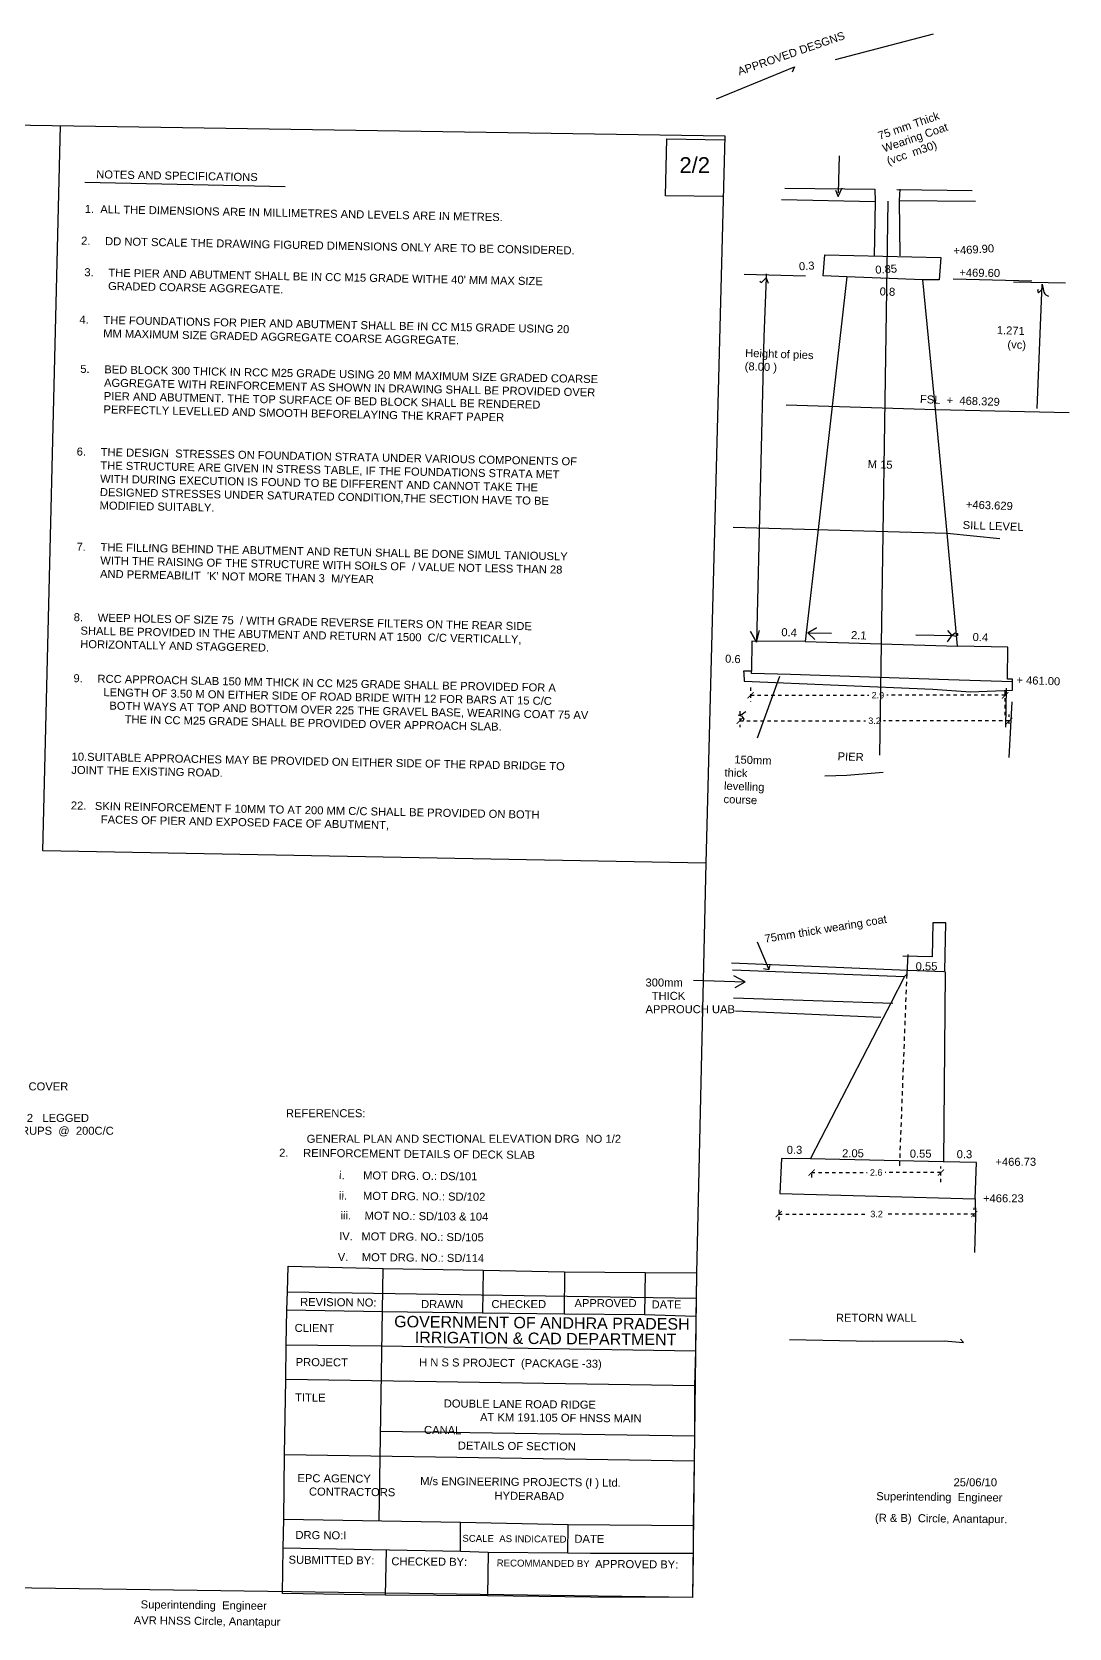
# Model space of a CAD drawing. Header units: inches. Extents: x 38586 to 77226, y 25402 to 50832.
# Drawn here: x 38629.79 to 38659.94, y 25402 to 25448.4 of the extents above; entities that cross this region are included whole.
import ezdxf

# ---------------------------------------------------------------- set-up
doc = ezdxf.new("R2010")
doc.units = ezdxf.units.IN
doc.header["$MEASUREMENT"] = 0
doc.linetypes.add('DASHDOT', pattern=[1, 0.5, -0.25, 0, -0.25])
doc.linetypes.add('HIDDEN', pattern=[9.525, 6.35, -3.175])
for name, color, linetype in [('DIMENSION', 255, 'Continuous'), ('DRAWING', 2, 'Continuous'), ('TEXT', 255, 'Continuous')]:
    doc.layers.add(name, color=color, linetype=linetype)
doc.styles.get("Standard").update_dxf_attribs({"font": 'arial.ttf'})
doc.dimstyles.new('dig', dxfattribs={"dimtxt": 0.1875, "dimasz": 0.18, "dimexe": 0.18, "dimexo": 0.0625, "dimgap": 0.09, "dimtad": 0, "dimtih": 1, "dimtoh": 1, "dimdec": 4, "dimzin": 0, "dimdsep": 46, "dimtxsty": 'Standard', "dimblk": 'ARCHTICK', "dimcen": 0.09, "dimadec": 0, "dimazin": 0, "dimtfac": 1, "dimtdec": 4, "dimtofl": 0, "dimtmove": 0, "dimatfit": 3, "dimldrblk": 'ARCHTICK', "dimfxl": 1, "dimtolj": 1, "dimtzin": 0, "dimarcsym": 0})

# ---------------------------------------------------------------- blocks, each defined once
blk = doc.blocks.new('_ArchTick')
at = {"color": 0, "linetype": 'ByBlock', "const_width": 0.15}
blk.add_lwpolyline([(-0.5, -0.5), (0.5, 0.5)], dxfattribs=at)
blk = doc.blocks.new('*D13')
at = {"layer": 'Defpoints', "color": 0, "linetype": 'DASHDOT', "ltscale": 0.02, "transparency": 16777216}
for p in [(38650.682, 25429.405), (38658.079, 25429.113), (38658.079, 25428.469)]:
    blk.add_point(p, dxfattribs=at)
at = {"layer": 'DIMENSION', "color": 0, "linetype": 'DASHDOT', "lineweight": -2, "ltscale": 0.02, "transparency": 16777216}
for p, q in [((38650.682, 25429.343), (38650.682, 25428.933)), ((38650.682, 25429.113), (38654.118, 25429.113)), ((38658.079, 25429.113), (38654.643, 25429.113)), ((38658.079, 25428.531), (38658.079, 25429.293))]:
    blk.add_line(p, q, dxfattribs=at)
at = {"layer": 'DIMENSION', "color": 0, "linetype": 'DASHDOT', "lineweight": -2, "ltscale": 0.02, "transparency": 16777216, "xscale": 0.18, "yscale": 0.18, "zscale": 0.18, "rotation": 180}
blk.add_blockref('_ArchTick', (38650.682, 25429.113), dxfattribs=at)
at = {"layer": 'DIMENSION', "color": 0, "linetype": 'DASHDOT', "lineweight": -2, "ltscale": 0.02, "transparency": 16777216, "xscale": 0.18, "yscale": 0.18, "zscale": 0.18}
blk.add_blockref('_ArchTick', (38658.079, 25429.113), dxfattribs=at)
at = {"layer": 'DIMENSION', "color": 0, "linetype": 'DASHDOT', "ltscale": 0.02, "transparency": 16777216, "insert": (38654.381, 25429.113), "char_height": 0.1875, "attachment_point": 5}
blk.add_mtext('\\A1;2.9', dxfattribs=at)
blk = doc.blocks.new('*D14')
at = {"layer": 'Defpoints', "color": 0, "linetype": 'DASHDOT', "ltscale": 0.02, "transparency": 16777216}
for p in [(38650.367, 25428.715), (38658.198, 25428.371), (38658.198, 25428.219)]:
    blk.add_point(p, dxfattribs=at)
at = {"layer": 'DIMENSION', "color": 0, "linetype": 'DASHDOT', "lineweight": -2, "ltscale": 0.02, "transparency": 16777216}
for p, q in [((38650.367, 25428.652), (38650.367, 25428.191)), ((38658.198, 25428.282), (38658.198, 25428.551)), ((38650.367, 25428.371), (38654.023, 25428.371)), ((38658.198, 25428.371), (38654.542, 25428.371))]:
    blk.add_line(p, q, dxfattribs=at)
at = {"layer": 'DIMENSION', "color": 0, "linetype": 'DASHDOT', "lineweight": -2, "ltscale": 0.02, "transparency": 16777216, "xscale": 0.18, "yscale": 0.18, "zscale": 0.18, "rotation": 180}
blk.add_blockref('_ArchTick', (38650.367, 25428.371), dxfattribs=at)
at = {"layer": 'DIMENSION', "color": 0, "linetype": 'DASHDOT', "lineweight": -2, "ltscale": 0.02, "transparency": 16777216, "xscale": 0.18, "yscale": 0.18, "zscale": 0.18}
blk.add_blockref('_ArchTick', (38658.198, 25428.371), dxfattribs=at)
at = {"layer": 'DIMENSION', "color": 0, "linetype": 'DASHDOT', "ltscale": 0.02, "transparency": 16777216, "insert": (38654.283, 25428.371), "char_height": 0.1875, "attachment_point": 5}
blk.add_mtext('\\A1;3.2', dxfattribs=at)
blk = doc.blocks.new('*D15')
at = {"layer": 'Defpoints', "color": 0, "linetype": 'DASHDOT', "ltscale": 0.02, "transparency": 16777216}
for p in [(38651.501, 25414.218), (38657.182, 25414.033), (38657.182, 25413.888)]:
    blk.add_point(p, dxfattribs=at)
at = {"layer": 'DIMENSION', "color": 0, "linetype": 'DASHDOT', "lineweight": -2, "ltscale": 0.02, "transparency": 16777216}
for p, q in [((38651.501, 25414.156), (38651.501, 25413.853)), ((38651.501, 25414.033), (38654.082, 25414.033)), ((38657.182, 25414.033), (38654.602, 25414.033)), ((38657.182, 25413.951), (38657.182, 25414.213))]:
    blk.add_line(p, q, dxfattribs=at)
at = {"layer": 'DIMENSION', "color": 0, "linetype": 'DASHDOT', "lineweight": -2, "ltscale": 0.02, "transparency": 16777216, "xscale": 0.18, "yscale": 0.18, "zscale": 0.18, "rotation": 180}
blk.add_blockref('_ArchTick', (38651.501, 25414.033), dxfattribs=at)
at = {"layer": 'DIMENSION', "color": 0, "linetype": 'DASHDOT', "lineweight": -2, "ltscale": 0.02, "transparency": 16777216, "xscale": 0.18, "yscale": 0.18, "zscale": 0.18}
blk.add_blockref('_ArchTick', (38657.182, 25414.033), dxfattribs=at)
at = {"layer": 'DIMENSION', "color": 0, "linetype": 'DASHDOT', "ltscale": 0.02, "transparency": 16777216, "insert": (38654.342, 25414.033), "char_height": 0.1875, "attachment_point": 5}
blk.add_mtext('\\A1;3.2', dxfattribs=at)
blk = doc.blocks.new('*D16')
at = {"layer": 'Defpoints', "color": 0, "linetype": 'DASHDOT', "ltscale": 0.02, "transparency": 16777216}
for p in [(38652.451, 25415.261), (38656.21, 25415.24), (38656.21, 25414.894)]:
    blk.add_point(p, dxfattribs=at)
at = {"layer": 'DIMENSION', "color": 0, "linetype": 'DASHDOT', "lineweight": -2, "ltscale": 0.02, "transparency": 16777216}
for p, q in [((38656.21, 25414.956), (38656.21, 25415.42)), ((38652.451, 25415.24), (38654.069, 25415.24)), ((38652.451, 25415.199), (38652.451, 25415.06)), ((38656.21, 25415.24), (38654.593, 25415.24))]:
    blk.add_line(p, q, dxfattribs=at)
at = {"layer": 'DIMENSION', "color": 0, "linetype": 'DASHDOT', "lineweight": -2, "ltscale": 0.02, "transparency": 16777216, "xscale": 0.18, "yscale": 0.18, "zscale": 0.18, "rotation": 180}
blk.add_blockref('_ArchTick', (38652.451, 25415.24), dxfattribs=at)
at = {"layer": 'DIMENSION', "color": 0, "linetype": 'DASHDOT', "lineweight": -2, "ltscale": 0.02, "transparency": 16777216, "xscale": 0.18, "yscale": 0.18, "zscale": 0.18}
blk.add_blockref('_ArchTick', (38656.21, 25415.24), dxfattribs=at)
at = {"layer": 'DIMENSION', "color": 0, "linetype": 'DASHDOT', "ltscale": 0.02, "transparency": 16777216, "insert": (38654.331, 25415.24), "char_height": 0.1875, "attachment_point": 5}
blk.add_mtext('\\A1;2.6', dxfattribs=at)

msp = doc.modelspace()

# ---------------------------------------------------------------- linework, layer by layer
at = {"layer": 'DRAWING'}
for points in [[(38653.14688, 25447.59102), (38656.00062, 25448.34163)], [(38649.6904, 25446.4528), (38651.95695, 25447.3788), (38651.88632, 25447.22918)], [(38590.00953, 25446.29435), (38649.93615, 25445.3785), (38649.38063, 25424.23395), (38649.10457, 25412.32347), (38648.99147, 25402.88989), (38589.33117, 25403.72611), (38590.00953, 25446.29435)], [(38649.38063, 25424.23395), (38630.10959, 25424.59452), (38630.61807, 25445.67374)], [(38649.86467, 25443.61399), (38648.21002, 25443.62836), (38648.24781, 25445.29089), (38649.9244, 25445.26262)], [(38653.23655, 25443.72214), (38653.26673, 25444.79549)], [(38631.32809, 25444.02587), (38637.15111, 25443.90087)], [(38651.67076, 25443.85097), (38654.28672, 25443.8239), (38654.29663, 25443.46344), (38654.27552, 25441.86781)], [(38653.15204, 25443.79265), (38653.22507, 25443.60818), (38653.34569, 25443.86561)], [(38654.93487, 25443.81571), (38657.12106, 25443.79012)], [(38655.01453, 25443.82551), (38654.9997, 25443.49711), (38655.0198, 25441.88891)], [(38651.58205, 25443.52426), (38654.29663, 25443.46344)], [(38654.66665, 25443.4724), (38654.42286, 25427.37593)], [(38654.9997, 25443.49711), (38657.21734, 25443.47181)], [(38652.83707, 25441.92101), (38656.20594, 25441.84338), (38656.16254, 25441.188), (38655.68986, 25441.188), (38653.47666, 25441.28088), (38652.793, 25441.30957), (38652.83707, 25441.92101)], [(38650.49354, 25441.356), (38652.27808, 25441.30591)], [(38651.13667, 25441.36307), (38651.12817, 25441.24966), (38651.06944, 25439.53312), (38650.8515, 25430.6586)], [(38650.95198, 25441.14931), (38650.99899, 25441.1149), (38651.12817, 25441.24966)], [(38651.12817, 25441.24966), (38651.18999, 25441.09314)], [(38653.47666, 25441.28088), (38653.05314, 25437.517), (38652.64856, 25433.93587), (38652.26639, 25430.68), (38656.693, 25430.54139), (38656.66806, 25430.86279), (38656.39038, 25433.82088), (38656.05418, 25437.4241), (38655.68986, 25441.188)], [(38658.85297, 25441.14744), (38656.5681, 25441.20949)], [(38659.82878, 25441.09463), (38658.32457, 25441.1225)], [(38659.01025, 25437.45075), (38659.15901, 25441.06223)], [(38659.0412, 25440.9068), (38659.02321, 25440.8644), (38659.04551, 25440.81264), (38659.17213, 25440.93412), (38659.15901, 25441.06223), (38659.19519, 25440.88424), (38659.20657, 25440.82826), (38659.23714, 25440.7838), (38659.25907, 25440.7519), (38659.342, 25440.71805)], [(38651.71881, 25437.55353), (38656.05418, 25437.4241), (38659.93714, 25437.33449)], [(38650.17174, 25434.00494), (38656.39038, 25433.82088), (38657.92779, 25433.67049)], [(38650.8515, 25430.6586), (38650.94286, 25430.99912)], [(38652.34457, 25430.9326), (38652.595, 25431.069), (38652.34457, 25430.9326), (38652.54618, 25430.73116)], [(38652.34457, 25430.9326), (38653.03392, 25430.92249)], [(38655.48653, 25430.87291), (38656.53661, 25430.85297)], [(38656.40285, 25430.66454), (38656.54934, 25430.87091), (38656.62178, 25430.92605), (38656.69556, 25430.90872), (38656.68978, 25430.85354), (38656.64486, 25430.82528), (38656.56685, 25430.83761), (38656.52475, 25430.859), (38656.41081, 25430.99532)], [(38652.26639, 25430.68), (38650.71217, 25430.69031), (38650.70655, 25429.81762), (38650.4777, 25429.81762), (38650.48226, 25429.74276), (38650.49549, 25429.52571), (38655.97342, 25429.29215), (38657.07187, 25429.21809), (38658.29049, 25429.26526), (38658.29049, 25429.57776), (38658.14678, 25429.58593), (38658.16191, 25430.50732), (38656.693, 25430.54139)], [(38658.29049, 25429.5017), (38656.43513, 25429.55979), (38651.83879, 25429.71684), (38650.70518, 25429.74344), (38650.70655, 25429.81762)], [(38651.51685, 25429.65892), (38650.87463, 25427.86196)], [(38658.09981, 25428.18689), (38658.1137, 25429.32082)], [(38658.26875, 25428.92155), (38658.18867, 25427.30535)], [(38650.32615, 25428.53155), (38650.43163, 25428.56763), (38650.49381, 25428.6094), (38650.54094, 25428.64107)], [(38650.32615, 25428.53155), (38650.41127, 25428.51408), (38650.46486, 25428.44447), (38650.48806, 25428.41434), (38650.45843, 25428.35986)], [(38652.83732, 25426.77591), (38653.47793, 25426.79321), (38654.53022, 25426.87778)], [(38656.29564, 25415.54769), (38656.34237, 25421.04245), (38656.32226, 25421.09313), (38656.3533, 25422.49579), (38655.97845, 25422.50289), (38655.95812, 25421.5083), (38655.10351, 25421.52878)], [(38650.87181, 25421.94431), (38651.20678, 25421.14609)], [(38655.25176, 25421.57336), (38655.21815, 25421.00882), (38655.15296, 25420.93599), (38654.7584, 25420.16805), (38654.52221, 25419.71345), (38652.42302, 25415.6433), (38652.41899, 25415.63818)], [(38650.1268, 25421.33535), (38655.24694, 25421.12245), (38656.29233, 25421.07912)], [(38650.15699, 25421.13663), (38655.15296, 25420.93599)], [(38650.22839, 25420.61764), (38650.52053, 25420.78062), (38650.19709, 25420.96165)], [(38651.05662, 25421.17494), (38651.20678, 25421.14609), (38651.24642, 25421.26494)], [(38649.02145, 25420.8321), (38650.52053, 25420.78062)], [(38650.17986, 25420.31772), (38654.8099, 25420.15939)], [(38654.46971, 25419.74386), (38650.24334, 25419.93492)], [(38651.52921, 25414.62783), (38657.20925, 25414.47511), (38657.24583, 25415.5294), (38656.27905, 25415.54801), (38652.41742, 25415.63831), (38651.57729, 25415.64865), (38651.52921, 25414.62783)], [(38657.20925, 25414.47511), (38657.21682, 25413.96653), (38657.1857, 25412.91691)], [(38637.23584, 25412.52011), (38640.00208, 25412.45146), (38642.90974, 25412.40273), (38645.27333, 25412.35589), (38647.61504, 25412.33091), (38649.10457, 25412.32347), (38649.09518, 25411.58418), (38649.08941, 25411.06906), (38649.0769, 25410.0609), (38649.04872, 25409.04295), (38649.04841, 25407.57835), (38649.04104, 25406.85606), (38649.01311, 25404.98033), (38649.00656, 25404.14093), (38648.99147, 25402.88989), (38646.02828, 25402.89199), (38643.03531, 25402.93207), (38640.0586, 25402.95076), (38637.07116, 25403.00268), (38637.09891, 25404.32181), (38637.11092, 25405.16611), (38637.13744, 25407.04286), (38637.16868, 25409.22482), (38637.1847, 25410.23587), (38637.20255, 25411.25069), (38637.21824, 25411.77086), (38637.23584, 25412.52011)], [(38639.8882, 25405.11835), (38640.00208, 25412.45146)], [(38642.90974, 25412.40273), (38642.89278, 25411.16532)], [(38645.27333, 25412.35589), (38645.26341, 25411.13122)], [(38647.61504, 25412.33091), (38647.60114, 25411.1102)], [(38637.21824, 25411.77086), (38649.09518, 25411.58418)], [(38637.20255, 25411.25069), (38639.98101, 25411.20326), (38642.89278, 25411.16532), (38645.26341, 25411.13122), (38647.60114, 25411.1102), (38649.08941, 25411.06906)], [(38651.81317, 25410.38398), (38654.22978, 25410.34201), (38656.30224, 25410.34507), (38656.86508, 25410.29867), (38656.78315, 25410.39967)], [(38637.1847, 25410.23587), (38639.95674, 25410.20235), (38649.0769, 25410.0609)], [(38649.04872, 25409.04295), (38637.16868, 25409.22482)], [(38649.04841, 25407.57835), (38639.91548, 25407.70966)], [(38637.13744, 25407.04286), (38649.04104, 25406.85606)], [(38637.11092, 25405.16611), (38642.24541, 25405.07783), (38645.38177, 25405.01039), (38649.01311, 25404.98033)], [(38642.24958, 25404.22703), (38642.24958, 25405.07774)], [(38645.37146, 25404.1785), (38645.38177, 25405.01039)], [(38649.00672, 25404.16133), (38646.03116, 25404.16151), (38645.37146, 25404.1785), (38643.05535, 25404.19785), (38642.24958, 25404.22703), (38637.09891, 25404.32181)], [(38640.08914, 25404.26679), (38640.0586, 25402.95076)], [(38643.05535, 25404.19785), (38643.03531, 25402.93207)]]:
    msp.add_lwpolyline(points, dxfattribs=at)
msp.add_lwpolyline([(38650.67582, 25430.96402), (38650.8515, 25430.6586)], close=True, dxfattribs=at)
at = {"layer": 'DRAWING', "linetype": 'HIDDEN', "ltscale": 0.02}
msp.add_lwpolyline([(38655.21815, 25421.00882), (38655.00458, 25415.43311)], dxfattribs=at)

# ---------------------------------------------------------------- texts
at = {"layer": 'TEXT', "attachment_point": 1}
for s, insert, char_height, width, rotation in [('APPROVED DESGNS', (38650.27699, 25447.35045), 0.2326387, 3.7416285, 19.016656), ('75 mm Thick        Wearing Coat              (vcc  m30)', (38654.35746, 25445.4795), 0.2326387, 3.7416285, 19.016656), ('NOTES AND SPECIFICATIONS', (38631.66397, 25444.37546), 0.2326387, 5.0507829, 358.973308), ('1.  ALL THE DIMENSIONS ARE IN MILLIMETRES AND LEVELS ARE IN METRES.', (38631.33011, 25443.37011), 0.2326387, 12.2628398, 358.857158), ('\\pi-0.69792,l0.93055,t0.93055;2.^IDD NOT SCALE THE DRAWING FIGURED DIMENSIONS ONLY ARE TO BE CONSIDERED.', (38630.99107, 25442.45057), 0.23263866, 14.6192675, 358.857158), ('+469.90', (38656.56824, 25442.15075), 0.232639, 3.7416285, 3.669202), ("\\pi-0.69792,l1.16319,t1.16319;3.^ITHE PIER AND ABUTMENT SHALL BE IN CC M15 GRADE WITHE 40' MM MAX SIZE GRADED COARSE AGGREGATE.", (38630.85358, 25441.53898), 0.23263866, 14.6192675, 358.857158), ('0.3', (38652.0783, 25441.69654), 0.232639, 3.7416285, 3.669202), ('0.85', (38654.29719, 25441.59659), 0.232639, 3.7416285, 3.669202), ('+469.60', (38656.74999, 25441.52065), 0.232639, 3.7416285, 359.133026), ('0.8', (38654.43646, 25440.97116), 0.232639, 3.7416285, 357.987568), ('\\pi-0.69792,l0.93055,t0.93055;4.^ITHE FOUNDATIONS FOR PIER AND ABUTMENT SHALL BE IN CC M15 GRADE USING 20 MM MAXIMUM SIZE GRADED AGGREGATE COARSE AGGREGATE.', (38630.94316, 25440.15815), 0.23263866, 14.6192675, 358.857158), ('1.271', (38657.84059, 25439.84732), 0.232639, 3.7416285, 357.987568), ('Height of pies                    (8.00 )', (38650.52702, 25439.18512), 0.2326387, 3.7416285, 357.987568), ('(vc)', (38658.14899, 25439.43301), 0.232639, 3.7416285, 357.987568), ('\\pi-0.69792,l1.16319,t1.16319;5.^IBED BLOCK 300 THICK IN RCC M25 GRADE USING 20 MM MAXIMUM SIZE GRADED COARSE AGGREGATE WITH REINFORCEMENT AS SHOWN IN DRAWING SHALL BE PROVIDED OVER PIER AND ABUTMENT. THE TOP SURFACE OF BED BLOCK SHALL BE RENDERED PERFECTLY LEVELLED AND SMOOTH BEFORELAYING THE KRAFT PAPER', (38630.73473, 25438.72863), 0.23263866, 15.5248135, 358.857158), ('FSL  +  468.329', (38655.60766, 25437.83944), 0.2326387, 3.7416285, 357.987568), ('\\pi-0.69792,l1.39583,t1.39583;6.^ITHE DESIGN  STRESSES ON FOUNDATION STRATA UNDER VARIOUS COMPONENTS OF THE STRUCTURE ARE GIVEN IN STRESS TABLE, IF THE FOUNDATIONS STRATA MET WITH DURING EXECUTION IS FOUND TO BE DIFFERENT AND CANNOT TAKE THE DESIGNED STRESSES UNDER SATURATED CONDITION,THE SECTION HAVE TO BE MODIFIED SUITABLY.', (38630.3974, 25436.32976), 0.23263866, 15.5248135, 358.857158), ('M 15', (38654.08821, 25435.95379), 0.232639, 3.7416285, 357.987568), ('+463.629', (38656.9417, 25434.77718), 0.232639, 3.7416285, 357.987568), ('SILL LEVEL', (38656.8501, 25434.18325), 0.232639, 3.7416285, 357.987568), ("\\pi-0.69792,l1.62847,t1.62847;7.^ITHE FILLING BEHIND THE ABUTMENT AND RETUN SHALL BE DONE SIMUL TANIOUSLY WITH THE RAISING OF THE STRUCTURE WITH SOILS OF  / VALUE NOT LESS THAN 28 AND PERMEABILIT  'K' NOT MORE THAN 3  M/YEAR ", (38630.16194, 25433.56944), 0.23263866, 15.5248135, 358.857158), ('\\pi-0.20582,l0.43845,t0.93055;8.^IWEEP HOLES OF SIZE 75  / WITH GRADE REVERSE FILTERS ON THE REAR SIDE               \\P\\pi0,t0.43845;SHALL BE PROVIDED IN THE ABUTMENT AND RETURN AT 1500  C/C VERTICALLY, \\PHORIZONTALLY AND STAGGERED.', (38630.77624, 25431.50664), 0.23263866, 15.7578739, 358.857158), ('0.4', (38651.57913, 25431.06664), 0.232639, 3.7416285, 357.987568), ('2.1', (38653.60403, 25430.98176), 0.232639, 3.7416285, 357.987568), ('0.4', (38657.13868, 25430.92716), 0.232639, 3.7416285, 357.987568), ('0.6', (38649.94317, 25430.29521), 0.232639, 3.7416285, 357.987568), ('\\pi-0.69792,l0.93055,t0.93055;9.^IRCC APPROACH SLAB 150 MM THICK IN CC M25 GRADE SHALL BE PROVIDED FOR A                    LENGTH OF 3.50 M ON EITHER SIDE OF ROAD BRIDE WITH 12 FOR BARS AT 15 C/C                       BOTH WAYS AT TOP AND BOTTOM OVER 225 THE GRAVEL BASE, WEARING COAT 75 AV                THE IN CC M25 GRADE SHALL BE PROVIDED OVER APPROACH SLAB.', (38630.76969, 25429.73159), 0.23263866, 15.7578739, 358.857158), ('+ 461.00', (38658.41053, 25429.67786), 0.232639, 3.7416285, 357.987568), ('10.SUITABLE APPROACHES MAY BE PROVIDED ON EITHER SIDE OF THE RPAD BRIDGE TO JOINT THE EXISTING ROAD.', (38630.94777, 25427.45022), 0.2326387, 15.0922044, 358.857158), ('PIER', (38653.21446, 25427.45871), 0.232639, 3.7416285, 357.987568), ('   150mm                       thick                      levelling                    course', (38649.94079, 25427.37636), 0.2326387, 3.7416285, 357.987568), ('\\pi-0.69792,l0.93055,t0.93055;22.^ISKIN REINFORCEMENT F 10MM TO AT 200 MM C/C SHALL BE PROVIDED ON BOTH                 FACES OF PIER AND EXPOSED FACE OF ABUTMENT,', (38630.69356, 25426.03324), 0.23263866, 15.0922044, 358.857158), ('75mm thick wearing coat', (38651.06858, 25422.1478), 0.2326387, 3.7416285, 9.338102), ('\\pi-0.69792,l0.93055,t0.93055;2.^IREINFORCEMENT DETAILS OF DECK SLAB', (38636.74557, 25415.9355), 0.2326387, 7.8772854, 359.50114), ('\\pi-0.69792,l0.93055,t0.93055;i.^IMOT DRG. O.: DS/101', (38638.48811, 25415.28207), 0.2326387, 7.8772854, 359.50114), ('\\pi-0.69792,l1.16319,t1.16319;ii.^IMOT DRG. NO.: SD/102', (38638.25197, 25414.69081), 0.2326387, 7.8772854, 359.50114), ('\\pi-0.69792,l1.16319,t1.16319;iii.^IMOT NO.: SD/103 & 104', (38638.29912, 25414.11384), 0.2326387, 7.8772854, 359.50114), ('\\pi0.15028,l0.54763,t1.16319;IV.^I  MOT DRG. NO.: SD/105', (38638.02544, 25413.51439), 0.2326387, 7.8772854, 359.50114), ('\\pi-0.69792,l1.39583,t1.39583;V.^IMOT DRG. NO.: SD/114', (38637.98464, 25412.90957), 0.2326387, 7.8772854, 359.50114), ('\\pi-0.69792,l1.39583,t1.39583;REVISION NO:', (38636.89036, 25411.60156), 0.2326387, 7.8772854, 359.50114), ('\\pi-0.69792,l1.39583,t1.39583;CLIENT', (38636.73052, 25410.84586), 0.2326387, 7.8772854, 359.50114), ('\\pi-1,l2,t2;GOVERNMENT OF ANDHRA PRADESH', (38639.32318, 25411.08568), 0.3333333, 9.6987231, 359.50114), ('\\pi-1,l2,t2;IRRIGATION & CAD DEPARTMENT', (38639.92257, 25410.62659), 0.3333333, 9.6987231, 359.50114), ('\\pi-0.69792,l1.39583,t1.39583;PROJECT', (38636.76151, 25409.85499), 0.2326387, 7.8772854, 359.50114), ('\\pi-0.69792,l1.39583,t1.39583;H N S S PROJECT  (PACKAGE -33)', (38640.34885, 25409.84943), 0.2326387, 7.8772854, 359.50114), ('\\pi-0.69792,l1.39583,t1.39583;TITLE', (38636.7452, 25408.82578), 0.2326387, 7.8772854, 359.50114), ('\\pi-0.69792,l1.39583,t1.39583;              DOUBLE LANE ROAD RIDGE                                   AT KM 191.105 OF HNSS MAIN CANAL', (38639.80144, 25408.6618), 0.23263866, 7.8772854, 359.50114), ('\\pi-0.69792,l1.39583,t1.39583;DETAILS OF SECTION', (38641.47503, 25407.42734), 0.2326387, 7.8772854, 359.50114), ('\\pi-0.69792,l1.39583,t1.39583;        EPC AGENCY                                                     CONTRACTORS', (38636.09152, 25406.48683), 0.23263866, 7.8772854, 359.50114), (' M/s ENGINEERING PROJECTS (I ) Ltd.                                                                                                       ', (38640.98659, 25406.38979), 0.23263866, 7.8772854, 359.50114), ('HYDERABAD                                                                                                       ', (38643.23859, 25405.96413), 0.23263866, 7.8772854, 359.50114), ('Superintending  Engineer', (38654.33461, 25405.94901), 0.2326387, 6.6075991, 359.336311), ('(R & B)  Circle, Anantapur.', (38654.29772, 25405.32337), 0.2326387, 6.6075991, 359.336311), ('\\pi-0.69792,l1.39583,t1.39583;DRG NO:I', (38636.75498, 25404.82779), 0.2326387, 7.8772854, 359.50114), ('\\pi-0.6,l1.2,t1.2;SCALE  AS INDICATED', (38641.70489, 25404.71304), 0.2, 7.8772854, 359.50114), ('\\pi-0.69792,l1.39583,t1.39583;DATE', (38644.8625, 25404.71638), 0.2326387, 7.8772854, 359.50114), ('\\pi-0.69792,l1.39583,t1.39583;SUBMITTED BY:', (38636.55449, 25404.10784), 0.2326387, 7.8772854, 359.50114), ('\\pi-0.69792,l1.39583,t1.39583;CHECKED BY:', (38639.54373, 25404.06281), 0.2326387, 7.8772854, 359.50114), ('\\pi-0.6,l1.2,t1.2;RECOMMANDED BY', (38642.70235, 25403.99761), 0.2, 7.8772854, 359.50114), ('\\pi-0.69792,l1.39583,t1.39583;APPROVED BY:', (38645.46299, 25403.98772), 0.2326387, 7.8772854, 359.50114), ('Superintending  Engineer', (38632.95435, 25402.80419), 0.2326387, 6.6075991, 359.336311), ('AVR HNSS Circle, Anantapur', (38632.75336, 25402.34493), 0.2326387, 6.6075991, 359.336311)]:
    msp.add_mtext(s, dxfattribs=dict(at, insert=insert, char_height=char_height, width=width, rotation=rotation))
for s, insert, char_height, width in [('2/2', (38648.61198, 25444.75527), 0.457015, 7.3503648), ('0.55', (38655.47858, 25421.35152), 0.232639, 3.7416285), ('300mm                                THICK                    APPROUCH UAB', (38647.62576, 25420.88002), 0.2326387, 3.7416285), ('25  CLEAR  COVER', (38627.88756, 25417.86029), 0.2326387, 5.2080646), ('120    2   LEGGED', (38628.74068, 25416.94469), 0.2326387, 5.2080646), ('REFERENCES:', (38637.17565, 25417.08047), 0.2326387, 5.2080646), ('STIRRUPS  @  200C/C', (38628.73446, 25416.57103), 0.2326387, 5.2080646), ('GENERAL PLAN AND SECTIONAL ELEVATION DRG  NO 1/2', (38637.77695, 25416.33672), 0.2326387, 9.1935572), ('0.3', (38651.73065, 25416.01652), 0.232639, 3.7416285), ('2.05', (38653.34063, 25415.91562), 0.232639, 3.7416285), ('0.55', (38655.30716, 25415.90559), 0.232639, 3.7416285), ('0.3', (38656.67056, 25415.88974), 0.232639, 3.7416285), ('+466.73', (38657.79595, 25415.6674), 0.232639, 3.7416285), ('+466.23', (38657.43561, 25414.60682), 0.232639, 3.7416285), ('DRAWN', (38641.10313, 25411.53224), 0.232639, 3.7416285), ('CHECKED', (38643.14798, 25411.53238), 0.232639, 3.7416285), ('APPROVED', (38645.56146, 25411.56083), 0.232639, 3.7416285), ('DATE', (38647.80392, 25411.52291), 0.232639, 3.7416285), ('RETORN WALL', (38653.16172, 25411.13272), 0.2326387, 3.7416285), ('25/06/10', (38656.57902, 25406.35166), 0.232639, 3.7416285)]:
    msp.add_mtext(s, dxfattribs=dict(at, insert=insert, char_height=char_height, width=width))

# ---------------------------------------------------------------- dimensions: what is measured, and where the dimension line sits
at = {"layer": 'DIMENSION', "linetype": 'DASHDOT', "ltscale": 0.02}
for base, p1, p2, text, picture, middle in [((38658.07864, 25429.11343), (38650.68238, 25429.40512), (38658.07864, 25428.46893), '2.9', '*D13', (38654.38051, 25429.11343)), ((38658.19826, 25428.3706), (38650.36704, 25428.71476), (38658.19826, 25428.21911), '3.2', '*D14', (38654.28265, 25428.3706)), ((38656.21025, 25415.24019), (38652.45127, 25415.26119), (38656.21025, 25414.89377), '2.6', '*D16', (38654.33076, 25415.24019)), ((38657.18241, 25414.03348), (38651.50137, 25414.21825), (38657.18241, 25413.88828), '3.2', '*D15', (38654.34189, 25414.03348))]:
    dim = msp.add_linear_dim(base=base, p1=p1, p2=p2, text=text, dimstyle='dig', dxfattribs=at)
    dim.commit()
    dim.dimension.update_dxf_attribs({"geometry": picture, "text_midpoint": middle})

doc.saveas('drawing.dxf')
